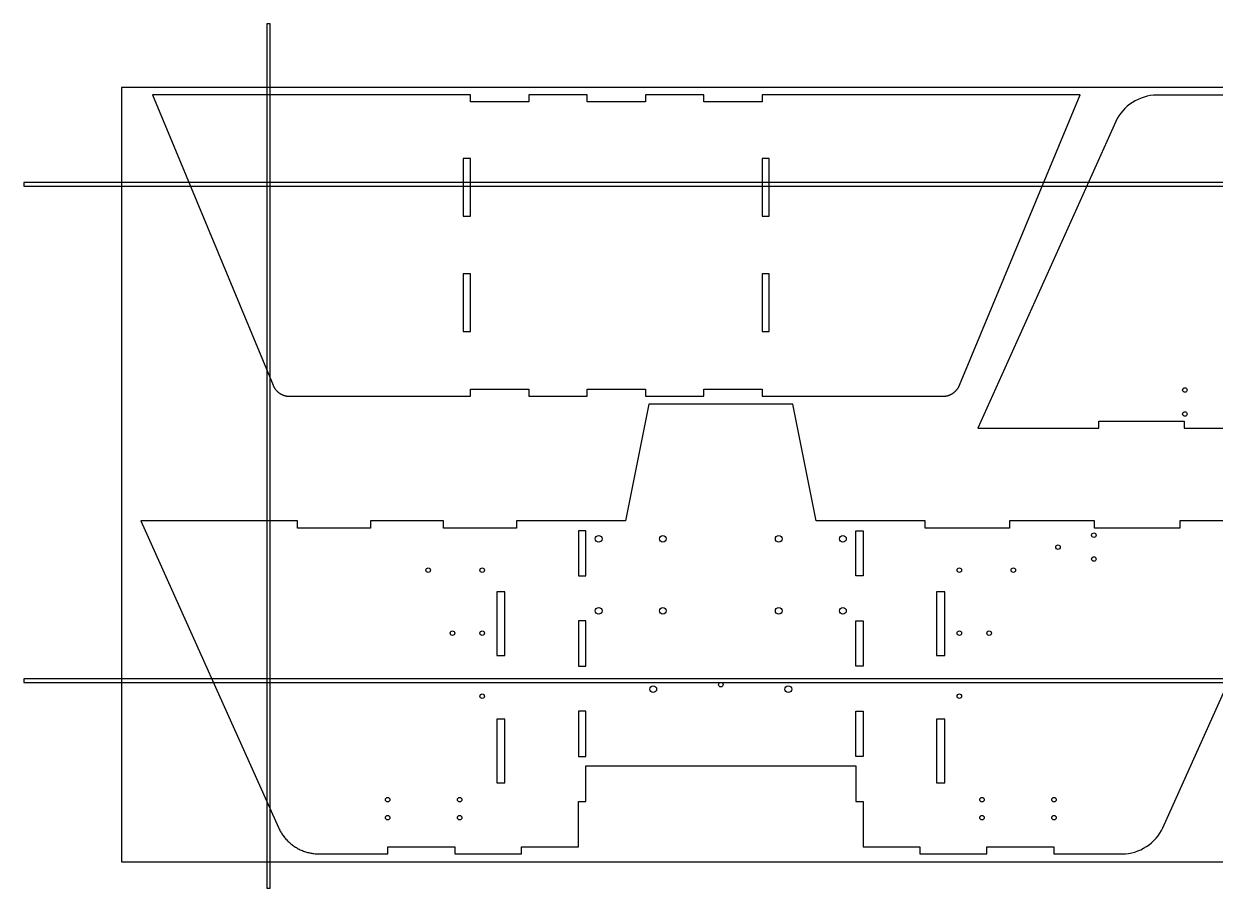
# Model space of a CAD drawing. Header units: inches. Extents: x -1514 to 1282, y -2074 to 286.
# Drawn here: x -1200.4 to -1134.3, y -1558.3 to -1510.3 of the extents above; entities that cross this region are included whole.
import ezdxf

# ---------------------------------------------------------------- set-up
doc = ezdxf.new("R2010")
doc.units = ezdxf.units.IN
doc.header["$LTSCALE"] = 0.1
doc.header["$MEASUREMENT"] = 0
doc.layers.add('pic', color=1, linetype='Continuous')

msp = doc.modelspace()

# ---------------------------------------------------------------- linework, layer by layer
at = {"color": 7, "linetype": 'Continuous', "lineweight": 25}
for points in [[(-1172.37981, -1530.9566), (-1169.13932, -1530.9566), (-1169.13932, -1530.5566), (-1165.90029, -1530.5566), (-1165.90029, -1530.9566), (-1162.65981, -1530.9566), (-1162.65981, -1530.5566), (-1159.42078, -1530.5566), (-1159.42078, -1530.9566), (-1149.39222, -1530.9566), (-1149.37537, -1530.95654), (-1149.35857, -1530.95621), (-1149.34182, -1530.95561), (-1149.3251, -1530.95474), (-1149.30844, -1530.95359), (-1149.29181, -1530.95218), (-1149.27524, -1530.95049), (-1149.2587, -1530.94854), (-1149.24221, -1530.94631), (-1149.22577, -1530.94382), (-1149.20937, -1530.94105), (-1149.19302, -1530.93802), (-1149.1767, -1530.93472), (-1149.16044, -1530.93115), (-1149.14422, -1530.92731), (-1149.12804, -1530.9232), (-1149.1119, -1530.91882), (-1149.09582, -1530.91418), (-1149.07978, -1530.90926), (-1149.0638, -1530.90407), (-1149.04791, -1530.89862), (-1149.0321, -1530.8929), (-1149.0164, -1530.88693), (-1149.00082, -1530.88071), (-1148.98536, -1530.87425), (-1148.97004, -1530.86754), (-1148.95488, -1530.8606), (-1148.93986, -1530.85342), (-1148.92496, -1530.846), (-1148.9102, -1530.83834), (-1148.89557, -1530.83044), (-1148.88107, -1530.82231), (-1148.8667, -1530.81393), (-1148.85246, -1530.8053), (-1148.83836, -1530.79644), (-1148.82439, -1530.78734), (-1148.81053, -1530.77797), (-1148.7968, -1530.76836), (-1148.78322, -1530.7585), (-1148.76978, -1530.74841), (-1148.75651, -1530.73809), (-1148.74341, -1530.72756), (-1148.7305, -1530.71681), (-1148.7178, -1530.70587), (-1148.7053, -1530.69473), (-1148.69302, -1530.68341), (-1148.68094, -1530.6719), (-1148.66907, -1530.6602), (-1148.65742, -1530.64832), (-1148.64597, -1530.63626), (-1148.63473, -1530.624), (-1148.62369, -1530.61157), (-1148.61287, -1530.59894), (-1148.60225, -1530.58613), (-1148.59184, -1530.57313), (-1148.58163, -1530.55992), (-1148.57164, -1530.54654), (-1148.56187, -1530.53296), (-1148.55231, -1530.51921), (-1148.54298, -1530.50529), (-1148.53388, -1530.4912), (-1148.52501, -1530.47694), (-1148.51637, -1530.46252), (-1148.50798, -1530.44795), (-1148.49983, -1530.43322), (-1148.49193, -1530.41836), (-1148.48428, -1530.40335), (-1148.47688, -1530.3882), (-1148.46975, -1530.37292), (-1148.46288, -1530.35752), (-1148.45627, -1530.34199), (-1141.7608, -1514.2066), (-1159.41981, -1514.2066), (-1159.41981, -1514.6066), (-1162.65981, -1514.6066), (-1162.65981, -1514.2066), (-1165.89981, -1514.2066), (-1165.89981, -1514.6066), (-1169.13981, -1514.6066), (-1169.13981, -1514.2066), (-1172.37981, -1514.2066), (-1172.37981, -1514.6066), (-1175.61981, -1514.6066), (-1175.61981, -1514.2066), (-1193.27881, -1514.2066), (-1186.58334, -1530.34199), (-1186.57673, -1530.35752), (-1186.56986, -1530.37292), (-1186.56273, -1530.3882), (-1186.55533, -1530.40335), (-1186.54768, -1530.41836), (-1186.53978, -1530.43322), (-1186.53163, -1530.44795), (-1186.52324, -1530.46252), (-1186.5146, -1530.47694), (-1186.50573, -1530.4912), (-1186.49663, -1530.50529), (-1186.4873, -1530.51921), (-1186.47775, -1530.53296), (-1186.46797, -1530.54654), (-1186.45798, -1530.55992), (-1186.44777, -1530.57313), (-1186.43736, -1530.58613), (-1186.42674, -1530.59894), (-1186.41592, -1530.61157), (-1186.40488, -1530.624), (-1186.39364, -1530.63626), (-1186.38219, -1530.64832), (-1186.37054, -1530.6602), (-1186.35867, -1530.6719), (-1186.34659, -1530.68341), (-1186.33431, -1530.69473), (-1186.32181, -1530.70587), (-1186.30911, -1530.71681), (-1186.2962, -1530.72756), (-1186.2831, -1530.73809), (-1186.26983, -1530.74841), (-1186.2564, -1530.7585), (-1186.24281, -1530.76836), (-1186.22908, -1530.77797), (-1186.21522, -1530.78734), (-1186.20125, -1530.79644), (-1186.18715, -1530.8053), (-1186.17291, -1530.81393), (-1186.15854, -1530.82231), (-1186.14404, -1530.83044), (-1186.12941, -1530.83834), (-1186.11465, -1530.846), (-1186.09976, -1530.85342), (-1186.08473, -1530.8606), (-1186.06957, -1530.86754), (-1186.05425, -1530.87425), (-1186.03879, -1530.88071), (-1186.02321, -1530.88693), (-1186.00751, -1530.8929), (-1185.9917, -1530.89862), (-1185.97581, -1530.90407), (-1185.95983, -1530.90926), (-1185.9438, -1530.91418), (-1185.92771, -1530.91882), (-1185.91157, -1530.9232), (-1185.89539, -1530.92731), (-1185.87917, -1530.93115), (-1185.86291, -1530.93472), (-1185.84659, -1530.93802), (-1185.83024, -1530.94105), (-1185.81384, -1530.94382), (-1185.7974, -1530.94631), (-1185.78091, -1530.94854), (-1185.76437, -1530.95049), (-1185.7478, -1530.95218), (-1185.73117, -1530.95359), (-1185.71451, -1530.95474), (-1185.69779, -1530.95561), (-1185.68104, -1530.95621), (-1185.66424, -1530.95654), (-1185.64739, -1530.9566), (-1175.61883, -1530.9566), (-1175.61883, -1530.5566), (-1172.37981, -1530.5566)], [(-1175.61883, -1520.95224), (-1175.61883, -1517.75078), (-1176.01909, -1517.75078), (-1176.01909, -1520.95224)], [(-1159.42078, -1520.95224), (-1159.02052, -1520.95224), (-1159.02052, -1517.75078), (-1159.42078, -1517.75078)], [(-1175.61883, -1527.35515), (-1175.61883, -1524.15369), (-1176.01909, -1524.15369), (-1176.01909, -1527.35515)], [(-1159.42078, -1527.35515), (-1159.02052, -1527.35515), (-1159.02052, -1524.15369), (-1159.42078, -1524.15369)], [(-1143.21399, -1555.97029), (-1143.21399, -1556.37029), (-1139.41014, -1556.37029), (-1139.23527, -1556.36403), (-1139.061, -1556.34397), (-1138.88817, -1556.31064), (-1138.7176, -1556.26459), (-1138.55015, -1556.20635), (-1138.38663, -1556.13646), (-1138.22789, -1556.05546), (-1138.07476, -1555.96389), (-1137.92808, -1555.86228), (-1137.78867, -1555.75118), (-1137.65738, -1555.63112), (-1137.53504, -1555.50264), (-1137.42248, -1555.36629), (-1137.32054, -1555.22259), (-1137.23006, -1555.07209), (-1137.15186, -1554.91532), (-1129.49233, -1537.87029), (-1136.21255, -1537.87029), (-1136.21255, -1538.27029), (-1140.94817, -1538.27029), (-1140.94817, -1537.87029), (-1145.68379, -1537.87029), (-1145.68379, -1538.27029), (-1150.36383, -1538.27029), (-1150.36383, -1537.87029), (-1156.41646, -1537.87029), (-1157.71327, -1531.39843), (-1165.71327, -1531.39843), (-1167.01008, -1537.87029), (-1173.06272, -1537.87029), (-1173.06272, -1538.27029), (-1177.11357, -1538.27029), (-1177.11357, -1537.87029), (-1181.16442, -1537.87029), (-1181.16442, -1538.27029), (-1185.21527, -1538.27029), (-1185.21527, -1537.87029), (-1193.93421, -1537.87029), (-1186.28424, -1554.89405), (-1186.26016, -1554.94662), (-1186.23468, -1554.99897), (-1186.20781, -1555.05104), (-1186.17954, -1555.10276), (-1186.14989, -1555.1541), (-1186.11887, -1555.205), (-1186.08647, -1555.2554), (-1186.05272, -1555.30525), (-1186.0176, -1555.35449), (-1185.98114, -1555.40308), (-1185.94334, -1555.45096), (-1185.90419, -1555.49808), (-1185.86373, -1555.54436), (-1185.82199, -1555.58977), (-1185.77901, -1555.63426), (-1185.73481, -1555.67778), (-1185.68945, -1555.72029), (-1185.64296, -1555.76174), (-1185.59537, -1555.80208), (-1185.54673, -1555.84128), (-1185.49707, -1555.87929), (-1185.44643, -1555.91607), (-1185.39485, -1555.95156), (-1185.34236, -1555.98573), (-1185.28903, -1556.01853), (-1185.23492, -1556.04994), (-1185.18007, -1556.07996), (-1185.12455, -1556.10856), (-1185.06842, -1556.13573), (-1185.01172, -1556.16145), (-1184.95452, -1556.18571), (-1184.89687, -1556.20849), (-1184.83883, -1556.22976), (-1184.78045, -1556.24953), (-1184.72179, -1556.26776), (-1184.66291, -1556.28445), (-1184.60388, -1556.29961), (-1184.54474, -1556.31325), (-1184.48556, -1556.32539), (-1184.42637, -1556.33604), (-1184.36724, -1556.34522), (-1184.30821, -1556.35295), (-1184.24933, -1556.35923), (-1184.19066, -1556.3641), (-1184.13225, -1556.36755), (-1184.07415, -1556.36961), (-1184.0164, -1556.37029), (-1180.21255, -1556.37029), (-1180.21255, -1555.97029), (-1176.49391, -1555.97029), (-1176.49391, -1556.37029), (-1172.77527, -1556.37029), (-1172.77527, -1555.97029), (-1169.61327, -1555.97029), (-1169.61327, -1553.46232), (-1169.21327, -1553.46232), (-1169.21327, -1551.47029), (-1154.21327, -1551.47029), (-1154.21327, -1553.46232), (-1153.81327, -1553.46232), (-1153.81327, -1555.97029), (-1150.65127, -1555.97029), (-1150.65127, -1556.37029), (-1146.93263, -1556.37029), (-1146.93263, -1555.97029)], [(-1169.61327, -1540.92658), (-1169.21327, -1540.92658), (-1169.21327, -1538.41929), (-1169.61327, -1538.41929)], [(-1154.21327, -1538.41929), (-1153.81327, -1538.41929), (-1153.81327, -1540.92658), (-1154.21327, -1540.92658)], [(-1174.15767, -1545.35029), (-1173.70187, -1545.35029), (-1173.70187, -1541.81029), (-1174.15767, -1541.81029)], [(-1149.72467, -1545.35029), (-1149.26887, -1545.35029), (-1149.26887, -1541.81029), (-1149.72467, -1541.81029)], [(-1169.61327, -1545.94046), (-1169.21327, -1545.94046), (-1169.21327, -1543.43318), (-1169.61327, -1543.43318)], [(-1154.21327, -1543.43318), (-1153.81327, -1543.43318), (-1153.81327, -1545.94046), (-1154.21327, -1545.94046)], [(-1174.15767, -1552.43029), (-1173.70187, -1552.43029), (-1173.70187, -1548.89029), (-1174.15767, -1548.89029)], [(-1169.61327, -1550.95503), (-1169.21327, -1550.95503), (-1169.21327, -1548.44775), (-1169.61327, -1548.44775)], [(-1154.21327, -1548.44775), (-1153.81327, -1548.44775), (-1153.81327, -1550.95503), (-1154.21327, -1550.95503)], [(-1149.26887, -1552.43029), (-1149.26887, -1548.89029), (-1149.72467, -1548.89029), (-1149.72467, -1552.43029)]]:
    msp.add_lwpolyline(points, close=True, dxfattribs=at)
msp.add_lwpolyline([(-1133.70904, -1514.23324), (-1137.51289, -1514.23324), (-1137.68776, -1514.2395), (-1137.86203, -1514.25956), (-1138.03486, -1514.29289), (-1138.20543, -1514.33894), (-1138.37288, -1514.39718), (-1138.5364, -1514.46707), (-1138.69514, -1514.54807), (-1138.84827, -1514.63964), (-1138.99495, -1514.74125), (-1139.13436, -1514.85235), (-1139.26565, -1514.97241), (-1139.38799, -1515.10089), (-1139.50055, -1515.23724), (-1139.60249, -1515.38094), (-1139.69297, -1515.53144), (-1139.77117, -1515.68821), (-1147.4307, -1532.73324), (-1140.71048, -1532.73324), (-1140.71048, -1532.33324), (-1135.97486, -1532.33324), (-1135.97486, -1532.73324), (-1131.23924, -1532.73324)], dxfattribs=at)
for centre, radius in [((-1135.9342, -1530.60824), 0.125), ((-1135.9342, -1531.93648), 0.125), ((-1168.49577, -1538.87029), 0.1875), ((-1164.93077, -1538.87029), 0.1875), ((-1158.49577, -1538.87029), 0.1875), ((-1154.93077, -1538.87029), 0.1875), ((-1140.98883, -1538.66705), 0.125), ((-1142.98283, -1539.33117), 0.125), ((-1140.98883, -1539.99529), 0.125), ((-1177.96328, -1540.61221), 0.125), ((-1174.96328, -1540.61221), 0.125), ((-1148.46326, -1540.61221), 0.125), ((-1145.46326, -1540.61221), 0.125), ((-1168.49577, -1542.87029), 0.1875), ((-1164.93077, -1542.87029), 0.1875), ((-1158.49577, -1542.87029), 0.1875), ((-1154.93077, -1542.87029), 0.1875), ((-1176.61775, -1544.11221), 0.125), ((-1174.96328, -1544.11221), 0.125), ((-1148.46326, -1544.11221), 0.125), ((-1146.80879, -1544.11221), 0.125), ((-1165.46327, -1547.22029), 0.1875), ((-1161.71327, -1546.97029), 0.125), ((-1157.96327, -1547.22029), 0.1875), ((-1174.96328, -1547.61221), 0.125), ((-1148.46326, -1547.61221), 0.125), ((-1180.21827, -1553.35629), 0.125), ((-1176.21827, -1553.35629), 0.125), ((-1147.20827, -1553.35629), 0.125), ((-1143.20827, -1553.35629), 0.125), ((-1180.21827, -1554.35629), 0.125), ((-1176.21827, -1554.35629), 0.125), ((-1147.20827, -1554.35629), 0.125), ((-1143.20827, -1554.35629), 0.125)]:
    msp.add_circle(centre, radius, dxfattribs=at)
at = {"layer": 'pic'}
for points in [[(-1186.9346, -1558.27164), (-1186.7346, -1558.27164), (-1186.7346, -1510.27164), (-1186.9346, -1510.27164)], [(-1200.42527, -1519.28868), (-1070.42527, -1519.28868), (-1070.42527, -1519.08868), (-1200.42527, -1519.08868)], [(-1200.42527, -1546.84424), (-1070.42527, -1546.84424), (-1070.42527, -1546.64424), (-1200.42527, -1546.64424)]]:
    msp.add_lwpolyline(points, close=True, dxfattribs=at)
at = {"layer": 'pic', "color": 1}
msp.add_lwpolyline([(-1195.00188, -1556.80217), (-1081.50188, -1556.80217), (-1081.50188, -1513.80217), (-1195.00188, -1513.80217)], close=True, dxfattribs=at)

doc.saveas('drawing.dxf')
